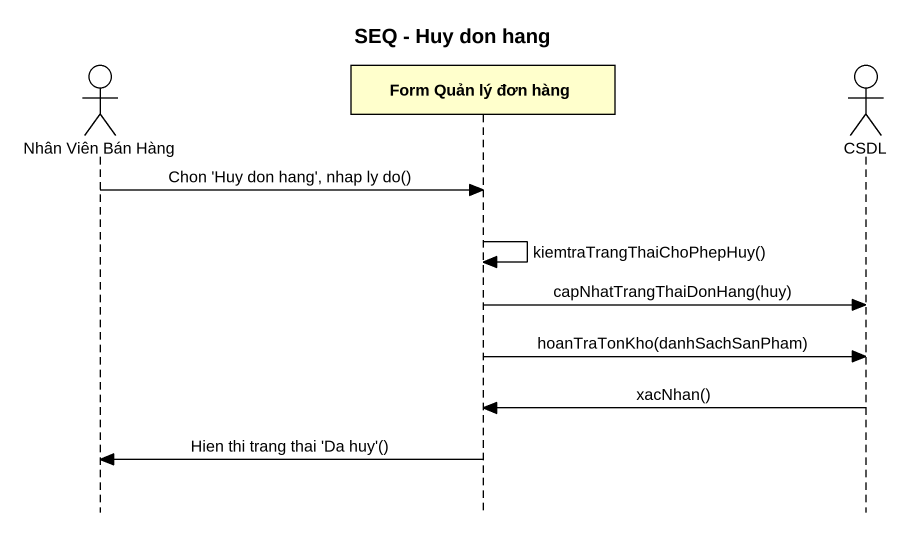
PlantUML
@startuml
title SEQ - Huy don hang
hide footbox
actor "Nhân Viên Bán Hàng" as Nhân_Viên_Bán_Hàng
participant "Form Quản lý đơn hàng" as Form_Quản_lý_đơn_hàng
actor CSDL

Nhân_Viên_Bán_Hàng -> Form_Quản_lý_đơn_hàng : Chon 'Huy don hang', nhap ly do()
Form_Quản_lý_đơn_hàng -> Form_Quản_lý_đơn_hàng : kiemtraTrangThaiChoPhepHuy()
Form_Quản_lý_đơn_hàng -> CSDL : capNhatTrangThaiDonHang(huy)
Form_Quản_lý_đơn_hàng -> CSDL : hoanTraTonKho(danhSachSanPham)
CSDL -> Form_Quản_lý_đơn_hàng : xacNhan()
Form_Quản_lý_đơn_hàng -> Nhân_Viên_Bán_Hàng : Hien thi trang thai 'Da huy'()
@enduml
